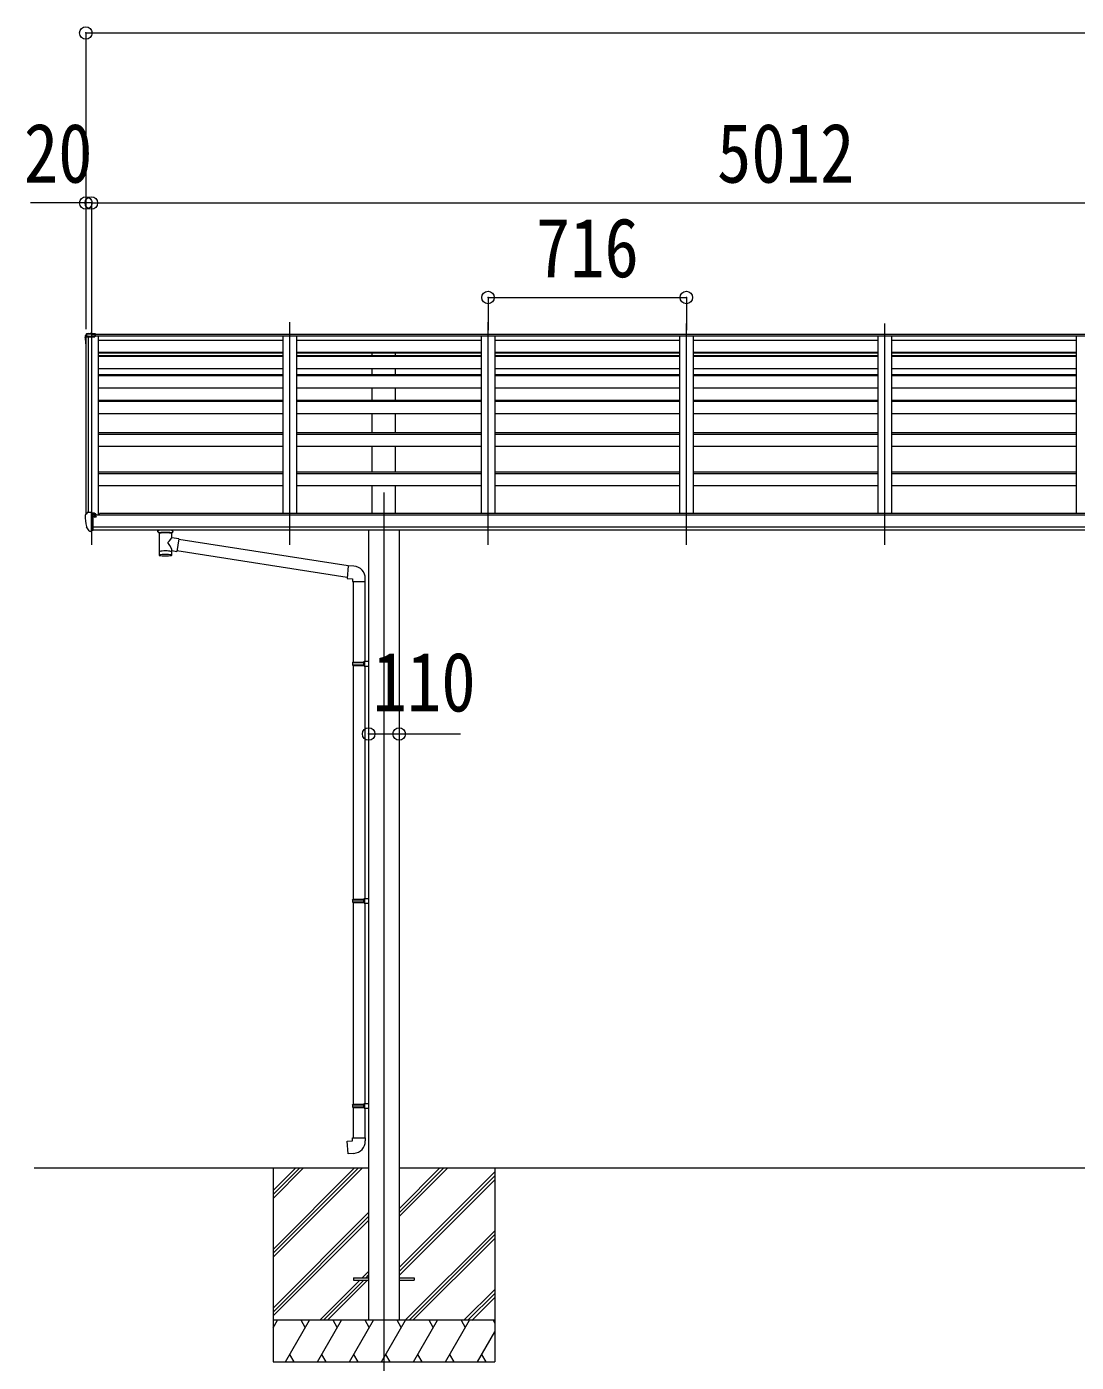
# Model space of a CAD drawing. Units: millimetres at full size. Extents: x -12578 to 12718, y -8779 to 8681.
# Drawn here: x 562 to 4351, y -5637 to -815 of the extents above; entities that cross this region are included whole.
import ezdxf
from ezdxf.enums import TextEntityAlignment as Align

# ---------------------------------------------------------------- set-up
doc = ezdxf.new("R2010")
doc.units = ezdxf.units.MM
doc.header["$LTSCALE"] = 45
doc.header["$PDMODE"] = 32
doc.header["$PDSIZE"] = 45
for name, color, linetype, lineweight in [('0-0_0', 7, 'Continuous', 9), ('0-1_本体', 4, 'Continuous', 9), ('0-2_部品', 7, 'Continuous', 9), ('0-8_PARTS2', 2, 'Continuous', 9), ('0-A_寸法', 6, 'Continuous', 9)]:
    doc.layers.add(name, color=color, linetype=linetype, lineweight=lineweight)
doc.styles.add('ＭＳ ゴシック', font='')
doc.styles.get('ＭＳ ゴシック').set_extended_font_data('MS Gothic')

msp = doc.modelspace()

# ---------------------------------------------------------------- linework, layer by layer
at = {"layer": '0-0_0'}
for p, q in [((589.16, -4935.23), (1796.13, -4935.23)), ((1451.13, -5017.28), (1533.17, -4935.23)), ((1451.13, -5031.42), (1547.32, -4935.23)), ((1451.13, -5045.56), (1561.46, -4935.23)), ((1451.13, -5257.69), (1773.59, -4935.23)), ((1451.13, -5243.55), (1759.45, -4935.23)), ((1451.13, -5229.41), (1745.31, -4935.23)), ((1451.13, -4935.23), (1451.13, -5635.23)), ((1906.13, -5082.78), (2053.67, -4935.23)), ((1906.13, -5096.92), (2067.82, -4935.23)), ((1906.13, -5111.06), (2081.96, -4935.23)), ((1906.13, -4935.23), (4696.13, -4935.23)), ((1906.13, -5294.91), (2251.13, -4949.91)), ((1906.13, -5309.05), (2251.13, -4964.05)), ((2251.13, -4935.23), (2251.13, -5635.23)), ((1906.13, -5323.19), (2251.13, -4978.2)), ((1451.13, -5441.54), (1796.13, -5096.54)), ((1451.13, -5455.68), (1796.13, -5110.69)), ((1451.13, -5469.83), (1796.13, -5124.83)), ((1927.93, -5485.23), (2251.13, -5162.04)), ((1942.08, -5485.23), (2251.13, -5176.19)), ((1956.22, -5485.23), (2251.13, -5190.33)), ((1619.57, -5485.23), (1764.22, -5340.58)), ((1633.71, -5485.23), (1778.37, -5340.58)), ((1647.85, -5485.23), (1792.51, -5340.58)), ((1773.22, -5331.58), (1796.13, -5308.68)), ((1787.37, -5331.58), (1796.13, -5322.82)), ((2140.07, -5485.23), (2251.13, -5374.17)), ((2154.21, -5485.23), (2251.13, -5388.32)), ((2168.35, -5486.08), (2251.13, -5403.3)), ((1451.13, -5512.74), (1467.01, -5485.23)), ((2251.13, -5485.23), (1451.13, -5485.23)), ((1495.87, -5635.23), (1582.48, -5485.23)), ((1567.48, -5511.21), (1552.47, -5485.23)), ((1611.34, -5635.23), (1697.95, -5485.23)), ((1682.94, -5511.22), (1667.94, -5485.23)), ((1726.81, -5635.23), (1813.42, -5485.23)), ((1798.41, -5511.21), (1783.41, -5485.23)), ((1842.28, -5635.23), (1928.89, -5485.23)), ((1913.89, -5511.21), (1898.88, -5485.23)), ((1957.75, -5635.23), (2044.36, -5485.23)), ((2029.36, -5511.21), (2014.35, -5485.23)), ((2073.22, -5635.23), (2159.83, -5485.23)), ((2129.83, -5485.23), (2144.83, -5511.21)), ((2245.3, -5485.23), (2251.13, -5495.33)), ((2188.69, -5635.23), (2251.13, -5527.1)), ((1451.13, -5635.23), (2251.13, -5635.23)), ((1510.87, -5609.25), (1525.87, -5635.23)), ((1626.34, -5609.25), (1641.34, -5635.23)), ((1741.81, -5609.25), (1756.81, -5635.23)), ((1857.28, -5609.25), (1872.28, -5635.23)), ((1972.75, -5609.25), (1987.75, -5635.23)), ((2088.22, -5609.25), (2103.22, -5635.23)), ((2203.69, -5609.25), (2218.69, -5635.23))]:
    msp.add_line(p, q, dxfattribs=at)
at = {"layer": '0-1_本体'}
for p, q in [((810.63, -1924.42), (5791.62, -1924.42)), ((5791.62, -1926), (810.63, -1926)), ((775.14, -1935.35), (775.12, -2575.47)), ((776.08, -1934.51), (783.91, -1934.1)), ((784.13, -1934.09), (784.13, -2568.92)), ((784.83, -2568.92), (784.83, -1934.09)), ((5795.12, -1931.62), (807.13, -1931.62)), ((5795.12, -1932.53), (807.13, -1932.53)), ((820.13, -1932.53), (820.13, -2578.73)), ((1486.13, -1947.73), (820.13, -1947.73)), ((1486.13, -1932.53), (1486.13, -2572.32)), ((1536.13, -1932.53), (1536.13, -2572.32)), ((2202.13, -1947.73), (1536.13, -1947.73)), ((2202.13, -1932.53), (2202.13, -2572.32)), ((2252.13, -1932.53), (2252.13, -2572.32)), ((2918.13, -1947.73), (2252.13, -1947.73)), ((2918.13, -1932.53), (2918.13, -2572.32)), ((2968.13, -1932.53), (2968.13, -2572.32)), ((3634.13, -1947.73), (2968.13, -1947.73)), ((3634.13, -1932.53), (3634.13, -2572.32)), ((3684.13, -1932.53), (3684.13, -2572.32)), ((4350.13, -1947.73), (3684.13, -1947.73)), ((4350.13, -1932.53), (4350.13, -2572.32)), ((1486.13, -1991.26), (820.13, -1991.26)), ((1486.13, -1992.33), (820.13, -1992.33)), ((1486.13, -1993.64), (820.13, -1993.64)), ((820.13, -2002.47), (1486.13, -2002.47)), ((1486.13, -2005.05), (820.13, -2005.05)), ((2202.13, -1991.26), (1536.13, -1991.26)), ((2202.13, -1992.33), (1536.13, -1992.33)), ((2202.13, -1993.64), (1536.13, -1993.64)), ((1536.13, -2002.47), (2202.13, -2002.47)), ((2202.13, -2005.05), (1536.13, -2005.05)), ((1808.63, -2002.47), (1808.63, -1993.64)), ((1893.63, -2002.47), (1893.63, -1993.64)), ((2918.13, -1991.26), (2252.13, -1991.26)), ((2918.13, -1992.33), (2252.13, -1992.33)), ((2918.13, -1993.64), (2252.13, -1993.64)), ((2252.13, -2002.47), (2918.13, -2002.47)), ((2918.13, -2005.05), (2252.13, -2005.05)), ((3634.13, -1991.26), (2968.13, -1991.26)), ((3634.13, -1992.33), (2968.13, -1992.33)), ((3634.13, -1993.64), (2968.13, -1993.64)), ((2968.13, -2002.47), (3634.13, -2002.47)), ((3634.13, -2005.05), (2968.13, -2005.05)), ((4350.13, -1991.26), (3684.13, -1991.26)), ((4350.13, -1992.33), (3684.13, -1992.33)), ((4350.13, -1993.64), (3684.13, -1993.64)), ((3684.13, -2002.47), (4350.13, -2002.47)), ((4350.13, -2005.05), (3684.13, -2005.05)), ((1486.13, -2049.79), (820.13, -2049.79)), ((820.13, -2070.38), (1486.13, -2070.38)), ((2202.13, -2049.79), (1536.13, -2049.79)), ((1536.13, -2070.38), (2202.13, -2070.38)), ((1808.63, -2070.38), (1808.63, -2049.79)), ((1893.63, -2070.38), (1893.63, -2049.79)), ((2918.13, -2049.79), (2252.13, -2049.79)), ((2252.13, -2070.38), (2918.13, -2070.38)), ((3634.13, -2049.79), (2968.13, -2049.79)), ((2968.13, -2070.38), (3634.13, -2070.38)), ((4350.13, -2049.79), (3684.13, -2049.79)), ((3684.13, -2070.38), (4350.13, -2070.38)), ((820.13, -2073.95), (1486.13, -2073.95)), ((820.13, -2118.49), (1486.13, -2118.49)), ((1536.13, -2073.95), (2202.13, -2073.95)), ((1536.13, -2118.49), (2202.13, -2118.49)), ((1808.63, -2162.94), (1808.63, -2118.49)), ((1893.63, -2162.94), (1893.63, -2118.49)), ((2252.13, -2073.95), (2918.13, -2073.95)), ((2252.13, -2118.49), (2918.13, -2118.49)), ((2968.13, -2073.95), (3634.13, -2073.95)), ((2968.13, -2118.49), (3634.13, -2118.49)), ((3684.13, -2073.95), (4350.13, -2073.95)), ((3684.13, -2118.49), (4350.13, -2118.49)), ((820.13, -2162.94), (1486.13, -2162.94)), ((1486.13, -2167.6), (820.13, -2167.6)), ((1536.13, -2162.94), (2202.13, -2162.94)), ((2202.13, -2167.6), (1536.13, -2167.6)), ((2252.13, -2162.94), (2918.13, -2162.94)), ((2918.13, -2167.6), (2252.13, -2167.6)), ((2968.13, -2162.94), (3634.13, -2162.94)), ((3634.13, -2167.6), (2968.13, -2167.6)), ((3684.13, -2162.94), (4350.13, -2162.94)), ((4350.13, -2167.6), (3684.13, -2167.6)), ((820.13, -2211.87), (1486.13, -2211.87)), ((1536.13, -2211.87), (2202.13, -2211.87)), ((1808.63, -2280.14), (1808.63, -2211.87)), ((1893.63, -2280.14), (1893.63, -2211.87)), ((2252.13, -2211.87), (2918.13, -2211.87)), ((2968.13, -2211.87), (3634.13, -2211.87)), ((3684.13, -2211.87), (4350.13, -2211.87)), ((820.13, -2280.14), (1486.13, -2280.14)), ((820.13, -2285.87), (1486.13, -2285.87)), ((1536.13, -2280.14), (2202.13, -2280.14)), ((1536.13, -2285.87), (2202.13, -2285.87)), ((2252.13, -2280.14), (2918.13, -2280.14)), ((2252.13, -2285.87), (2918.13, -2285.87)), ((2968.13, -2280.14), (3634.13, -2280.14)), ((2968.13, -2285.87), (3634.13, -2285.87)), ((3684.13, -2280.14), (4350.13, -2280.14)), ((3684.13, -2285.87), (4350.13, -2285.87)), ((820.13, -2329.81), (1486.13, -2329.81)), ((1536.13, -2329.81), (2202.13, -2329.81)), ((1808.63, -2421.54), (1808.63, -2329.81)), ((1893.63, -2421.54), (1893.63, -2329.81)), ((2252.13, -2329.81), (2918.13, -2329.81)), ((2968.13, -2329.81), (3634.13, -2329.81)), ((3684.13, -2329.81), (4350.13, -2329.81)), ((820.13, -2421.54), (1486.13, -2421.54)), ((820.13, -2428.34), (1486.13, -2428.34)), ((1536.13, -2421.54), (2202.13, -2421.54)), ((1536.13, -2428.34), (2202.13, -2428.34)), ((2252.13, -2421.54), (2918.13, -2421.54)), ((2252.13, -2428.34), (2918.13, -2428.34)), ((2968.13, -2421.54), (3634.13, -2421.54)), ((2968.13, -2428.34), (3634.13, -2428.34)), ((3684.13, -2421.54), (4350.13, -2421.54)), ((3684.13, -2428.34), (4350.13, -2428.34)), ((820.13, -2471.89), (1486.13, -2471.89)), ((1536.13, -2471.89), (2202.13, -2471.89)), ((1808.63, -2572.32), (1808.63, -2471.89)), ((1893.63, -2572.32), (1893.63, -2471.89)), ((2252.13, -2471.89), (2918.13, -2471.89)), ((2968.13, -2471.89), (3634.13, -2471.89)), ((3684.13, -2471.89), (4350.13, -2471.89)), ((5800.63, -2578.73), (801.63, -2578.73)), ((5777.13, -2572.32), (825.13, -2572.32)), ((825.13, -2578.73), (825.13, -2572.4)), ((801.63, -2620.33), (5800.63, -2620.33)), ((5800.63, -2632.17), (801.63, -2632.1)), ((1796.13, -2632.11), (1796.13, -5485.23)), ((1906.13, -2632.12), (1906.13, -5485.23))]:
    msp.add_line(p, q, dxfattribs=at)
msp.add_circle((809.1, -2583.84), 3, dxfattribs=at)
msp.add_arc((776.13, -1935.51), 1, 93, 173.32986, dxfattribs=at)
at = {"layer": '0-2_部品'}
for p, q in [((778.15, -1923.76), (773.67, -1930.19)), ((779.34, -1925.2), (774.92, -1932.61)), ((785.17, -1922.95), (778.92, -1923.34)), ((778.92, -1923.34), (779.04, -1923.34)), ((779.04, -1923.34), (779.37, -1923.56)), ((779.34, -1925.2), (795.13, -1924.36)), ((779.41, -1925.01), (779.34, -1925.2)), ((779.37, -1923.56), (779.48, -1924.07)), ((779.48, -1924.8), (779.41, -1925.01)), ((779.48, -1924.07), (779.48, -1924.8)), ((795.13, -1922.35), (791.09, -1922.59)), ((795.13, -1922.35), (795.13, -1923.12)), ((810.63, -1923.29), (795.13, -1922.35)), ((795.13, -1923.12), (795.13, -1922.35)), ((795.13, -1923.12), (795.13, -1923.84)), ((795.13, -1923.84), (795.13, -1923.12)), ((795.13, -1924.36), (795.13, -1923.84)), ((810.63, -1925.18), (795.13, -1924.36)), ((795.13, -1926.76), (795.13, -1924.36)), ((795.13, -1926.76), (807.13, -1927.18)), ((807.13, -1927.18), (807.13, -1930.55)), ((810.63, -1923.29), (810.63, -1924.06)), ((773.13, -1931.91), (773.13, -1936)), ((773.13, -1936.68), (773.13, -1936)), ((773.67, -1930.19), (773.67, -1933.71)), ((774.63, -1936.68), (774.63, -1936)), ((784.03, -1931.93), (775.97, -1932.32)), ((784.03, -1932.59), (775.97, -1933.01)), ((784.03, -1931.93), (807.13, -1930.55)), ((784.03, -1932.59), (807.13, -1931.19)), ((810.63, -1928.88), (807.13, -1928.88)), ((807.13, -1930.55), (807.13, -1931.19)), ((807.13, -1931.19), (807.13, -1934.09)), ((773.13, -2578.29), (773.13, -2578.92)), ((780.04, -2569.49), (775.97, -2575.3)), ((783.13, -2568.92), (780.79, -2569.06)), ((795.13, -2568.92), (783.13, -2568.92)), ((796.63, -2569.84), (795.13, -2569.84)), ((801.63, -2578.65), (795.13, -2578.26)), ((796.63, -2569.84), (796.63, -2576.01)), ((806.3, -2571.34), (796.63, -2570.62)), ((796.63, -2573.61), (810.63, -2573.66)), ((801.63, -2576.01), (796.63, -2576.01)), ((801.63, -2634.22), (801.63, -2576.01)), ((806.1, -2583.84), (806.63, -2583.84)), ((806.3, -2571.34), (806.47, -2571.36)), ((806.47, -2571.36), (806.63, -2571.39)), ((806.63, -2571.39), (806.77, -2571.43)), ((806.63, -2583.84), (806.93, -2583.84)), ((806.77, -2571.43), (806.89, -2571.48)), ((806.89, -2571.48), (806.99, -2571.54)), ((806.93, -2582.65), (806.93, -2583.84)), ((806.93, -2583.84), (811.63, -2583.84)), ((806.99, -2571.54), (807.07, -2571.61)), ((807.07, -2571.61), (807.11, -2571.68)), ((807.11, -2571.68), (807.13, -2571.75)), ((807.13, -2573.65), (807.13, -2571.75)), ((811.63, -2574.77), (811.63, -2578.73)), ((811.63, -2582.22), (811.63, -2583.84)), ((811.63, -2583.84), (812.1, -2583.84)), ((787.5, -2635.61), (777.76, -2620.23)), ((793.63, -2637.33), (789.92, -2637.1)), ((795.13, -2623.53), (798.29, -2623.12)), ((801.63, -2634.22), (796.13, -2634.22)), ((798.29, -2623.12), (801.63, -2622.69)), ((1035.63, -2638.22), (1035.63, -2632.1)), ((1035.64, -2637.92), (1035.89, -2636.96)), ((1035.67, -2638.28), (1035.64, -2637.92)), ((1035.67, -2638.16), (1035.64, -2638.52)), ((1035.64, -2638.52), (1035.89, -2639.48)), ((1035.89, -2636.96), (1036.41, -2636.08)), ((1035.89, -2639.48), (1036.41, -2640.36)), ((1036.41, -2636.08), (1037.21, -2635.24)), ((1036.41, -2640.36), (1037.21, -2641.2)), ((1037.21, -2635.24), (1038.33, -2634.44)), ((1037.21, -2641.2), (1038.33, -2642)), ((1038.33, -2634.44), (1039.73, -2633.72)), ((1038.33, -2642), (1039.73, -2642.72)), ((1039.73, -2642.72), (1039.71, -2723.01)), ((1085.53, -2633.73), (1085.76, -2633.82)), ((1085.53, -2642.71), (1085.76, -2642.61)), ((1085.53, -2660.29), (1085.53, -2642.71)), ((1085.76, -2633.82), (1087.12, -2634.56)), ((1085.76, -2642.61), (1087.12, -2641.88)), ((1087.12, -2634.56), (1088.23, -2635.41)), ((1087.12, -2641.88), (1088.23, -2641.03)), ((1088.23, -2635.41), (1088.98, -2636.27)), ((1088.23, -2641.03), (1088.98, -2640.17)), ((1088.98, -2636.27), (1089.45, -2637.17)), ((1088.98, -2640.17), (1089.45, -2639.27)), ((1089.45, -2637.17), (1089.62, -2638.06)), ((1089.45, -2639.27), (1089.62, -2638.38)), ((1089.63, -2638.22), (1089.63, -2632.1)), ((1110.75, -2664.2), (1085.53, -2660.29)), ((1110.75, -2664.2), (1103.73, -2709.46)), ((1722.19, -2761.12), (1110.44, -2666.21)), ((1085.54, -2723.01), (1085.53, -2706.38)), ((1085.53, -2706.64), (1103.73, -2709.46)), ((1718.52, -2803.05), (1104, -2707.72)), ((1722.21, -2760.86), (1718.2, -2806.68)), ((1743.05, -2762.68), (1722.21, -2760.86)), ((1718.2, -2806.68), (1738.13, -2808.43)), ((1738.13, -2808.43), (1738.13, -2818.43)), ((1738.13, -2818.43), (1784.13, -2818.43)), ((1740.13, -2818.43), (1740.13, -3108.71)), ((1782.13, -2818.43), (1782.13, -3106.15)), ((1784.13, -2818.43), (1784.13, -2807.51)), ((1738.13, -3110.71), (1739.13, -3108.71)), ((1738.13, -3110.71), (1738.13, -3118.71)), ((1738.13, -3110.71), (1782.13, -3110.71)), ((1738.13, -3118.71), (1739.13, -3120.71)), ((1738.13, -3118.71), (1782.13, -3118.71)), ((1739.13, -3108.71), (1782.13, -3108.71)), ((1739.13, -3120.71), (1782.13, -3120.71)), ((1740.13, -3120.71), (1740.13, -3964.89)), ((1777.65, -3110.71), (1777.22, -3108.71)), ((1777.65, -3118.71), (1777.22, -3120.71)), ((1777.65, -3110.71), (1777.65, -3118.71)), ((1780.13, -3106.21), (1796.13, -3105.74)), ((1780.13, -3108.21), (1780.13, -3106.21)), ((1780.13, -3108.21), (1782.13, -3108.21)), ((1780.13, -3123.21), (1780.13, -3121.21)), ((1780.13, -3121.21), (1782.13, -3121.21)), ((1780.13, -3123.21), (1796.13, -3123.68)), ((1782.13, -3121.21), (1782.13, -3108.21)), ((1782.13, -3123.27), (1782.13, -3962.34)), ((1796.13, -3105.74), (1796.13, -3123.68)), ((1738.13, -3966.89), (1739.13, -3964.89)), ((1738.13, -3966.89), (1738.13, -3974.89)), ((1738.13, -3966.89), (1782.13, -3966.89)), ((1738.13, -3974.89), (1739.13, -3976.89)), ((1738.13, -3974.89), (1782.13, -3974.89)), ((1739.13, -3964.89), (1782.13, -3964.89)), ((1739.13, -3976.89), (1782.13, -3976.89)), ((1740.13, -3976.89), (1740.13, -4705.08)), ((1777.65, -3966.89), (1777.22, -3964.89)), ((1777.65, -3974.89), (1777.22, -3976.89)), ((1777.65, -3966.89), (1777.65, -3974.89)), ((1780.13, -3962.39), (1796.13, -3961.92)), ((1780.13, -3964.39), (1780.13, -3962.39)), ((1780.13, -3964.39), (1782.13, -3964.39)), ((1780.13, -3979.39), (1780.13, -3977.39)), ((1780.13, -3977.39), (1782.13, -3977.39)), ((1780.13, -3979.39), (1796.13, -3979.86)), ((1782.13, -3977.39), (1782.13, -3964.39)), ((1782.13, -3979.45), (1782.13, -4702.52)), ((1796.13, -3961.92), (1796.13, -3979.86)), ((1738.13, -4707.08), (1739.13, -4705.08)), ((1738.13, -4707.08), (1738.13, -4715.08)), ((1738.13, -4707.08), (1782.13, -4707.08)), ((1738.13, -4715.08), (1739.13, -4717.08)), ((1738.13, -4715.08), (1782.13, -4715.08)), ((1739.13, -4705.08), (1782.13, -4705.08)), ((1739.13, -4717.08), (1782.13, -4717.08)), ((1740.13, -4717.08), (1740.13, -4827.08)), ((1777.65, -4707.08), (1777.22, -4705.08)), ((1777.65, -4715.08), (1777.22, -4717.08)), ((1777.65, -4707.08), (1777.65, -4715.08)), ((1780.13, -4702.58), (1796.13, -4702.11)), ((1780.13, -4704.58), (1780.13, -4702.58)), ((1780.13, -4704.58), (1782.13, -4704.58)), ((1780.13, -4719.58), (1780.13, -4717.58)), ((1780.13, -4717.58), (1782.13, -4717.58)), ((1780.13, -4719.58), (1796.13, -4720.05)), ((1782.13, -4717.58), (1782.13, -4704.58)), ((1782.13, -4719.64), (1782.13, -4827.08)), ((1796.13, -4702.11), (1796.13, -4720.05)), ((1718.2, -4838.83), (1738.13, -4837.08)), ((1722.21, -4884.65), (1718.2, -4838.83)), ((1784.13, -4827.08), (1784.13, -4838)), ((1743.05, -4882.83), (1722.21, -4884.65))]:
    msp.add_line(p, q, dxfattribs=at)
at = {"layer": '0-2_部品', "color": 4}
for p, q in [((1741.33, -5331.58), (1796.13, -5331.58)), ((1741.33, -5331.58), (1741.33, -5340.58)), ((1741.33, -5340.58), (1796.13, -5340.58)), ((1906.13, -5331.58), (1960.93, -5331.58)), ((1906.13, -5340.58), (1960.93, -5340.58)), ((1960.93, -5331.58), (1960.93, -5340.58))]:
    msp.add_line(p, q, dxfattribs=at)
at = {"layer": '0-2_部品'}
for points in [[(810.63, -1928.88), (810.63, -1927.58), (807.13, -1927.4)], [(810.63, -1924.06), (810.63, -1924.79), (810.63, -1925.18), (810.63, -1927.58)], [(776.05, -1934.51), (784.07, -1934.09), (807.13, -1934.09)], [(793.63, -2637.33), (795.13, -2637.42), (795.13, -2568.92)], [(795.13, -2635.22), (795.63, -2635.22), (796.13, -2634.22)], [(1738.13, -4837.08), (1738.13, -4827.08), (1784.13, -4827.08)]]:
    msp.add_lwpolyline(points, dxfattribs=at)
for centre, radius, start, end in [((778.98, -1924.34), 1, 93.49169, 145.07667), ((775.7, -1719.51), 203.67, 272.66471, 274.33431), ((776.13, -1936), 2.99, 92.88363, 179.89821), ((973.63, -1936.68), 200.5, 180.00038, 188.11165), ((776.39, -1935.52), 3.27, 116.90088, 146.38921), ((776.13, -1936), 1.5, 92.88363, 179.89821), ((973.64, -1936.33), 199.01, 180.00039, 184.08805), ((973.64, -1936.68), 199.01, 180.00039, 184.08802), ((776.13, -2578.29), 3, 93, 180), ((965.62, -2578.92), 192.49, 180.0008, 192.1233), ((780.86, -2570.06), 1, 93.5, 145), ((809.13, -2583.84), 2.5, 151.64236, 180), ((809.13, -2583.84), 2.5, 0, 151.64236), ((780.36, -2618.73), 3, 191.83348, 210), ((790.1, -2634.11), 3, 210, 266.5), ((1052.7, -2683.44), 51.38, 92.46126, 104.61963), ((1072.58, -2683.44), 51.38, 75.38037, 87.53874), ((1739.13, -2807.51), 45, 0, 85), ((1739.13, -4838), 45, 275, 0)]:
    msp.add_arc(centre, radius, start, end, dxfattribs=at)
for centre, major_axis, ratio, start_param, end_param in [((776.13, -1931.91), (0, -3.01), 0.996195, 4.1015237, 4.712389), ((776.13, -1935.87), (-0.11, 3.55), 0.844901, 0.0150814, 0.3799029), ((810.63, -2574.77), (-0.02, 1.1), 0.906239, 4.6917496, 6.2625459), ((1062.63, -2643.91), (-22.91, -0.42), 0.072511, 4.711586, 6.2823824), ((1062.65, -2642.28), (-22.91, -0.42), 0.072511, 4.711586, 6.2823824), ((1062.6, -2642.29), (22.92, -0.42), 0.07247, 0.0008089, 1.5716053), ((1062.6, -2643.91), (22.92, -0.42), 0.07247, 0.0008089, 1.5716053), ((1073.63, -2638.22), (16, 0), 0.361356, 0, 0.0194874), ((1073.63, -2638.22), (16, 0), 0.361356, 6.2636979, 6.2831853), ((1062.62, -2679.84), (-22.81, 26.62), 0.234429, 3.1563334, 4.5976381), ((1065.18, -2682.49), (20.32, 22.25), 0.045535, 4.9756507, 6.2441899), ((1062.63, -2723.01), (22.92, 0), 0.101955, 6.2829723, 9.4248207), ((1062.63, -2723.01), (22.92, 0), 0.101955, 3.1415499, 6.2833984), ((1062.63, -2710.57), (22.91, 0), 0.122865, 6.2831853, 9.424778)]:
    msp.add_ellipse(centre, major_axis=major_axis, ratio=ratio, start_param=start_param, end_param=end_param, dxfattribs=at)
at = {"layer": '0-8_PARTS2'}
for p, q in [((795.13, -1844.45), (795.13, -2686)), ((1511.13, -2686), (1511.13, -1881.75)), ((2227.13, -2686), (2227.13, -1881.75)), ((2943.13, -2686), (2943.13, -1886.03)), ((3659.13, -2686), (3659.13, -1886.03)), ((1851.13, -2497.2), (1851.13, -5703.23))]:
    msp.add_line(p, q, dxfattribs=at)
at = {"layer": '0-A_寸法'}
for p, q in [((775.14, -837.45), (775.14, -1451.34)), ((775.14, -837.45), (10839.12, -837.45)), ((775.14, -1451.34), (575.14, -1451.34)), ((795.13, -1451.34), (775.14, -1451.34)), ((775.14, -1451.34), (775.14, -1906.91)), ((795.13, -1451.34), (795.13, -1906.91)), ((795.13, -1451.34), (5807.13, -1451.34)), ((795.13, -1451.34), (795.13, -1906.91)), ((2227.13, -1792.78), (2943.13, -1792.78)), ((2227.13, -1792.78), (2227.13, -1910.38)), ((2943.13, -1792.78), (2943.13, -1910.38)), ((1796.13, -3368.46), (1906.13, -3368.46)), ((1906.13, -3368.46), (2127.86, -3368.46))]:
    msp.add_line(p, q, dxfattribs=at)
for p in [(775.14, -837.45), (775.14, -1451.34), (795.13, -1451.34), (2227.13, -1792.78), (2943.13, -1792.78), (1796.13, -3368.46), (1906.13, -3368.46)]:
    msp.add_point(p, dxfattribs=at)

# ---------------------------------------------------------------- texts
at = {"layer": '0-A_寸法', "color": 7, "style": 'ＭＳ ゴシック', "width": 0.85}
for s, p in [('20', (551.39, -1442.34)), ('5012', (3053.63, -1442.34)), ('716', (2399.5, -1783.78)), ('110', (1810.5, -3351.66))]:
    msp.add_text(s, height=214.4, dxfattribs=at).set_placement(p, align=Align.BOTTOM_LEFT)

doc.saveas('drawing.dxf')
